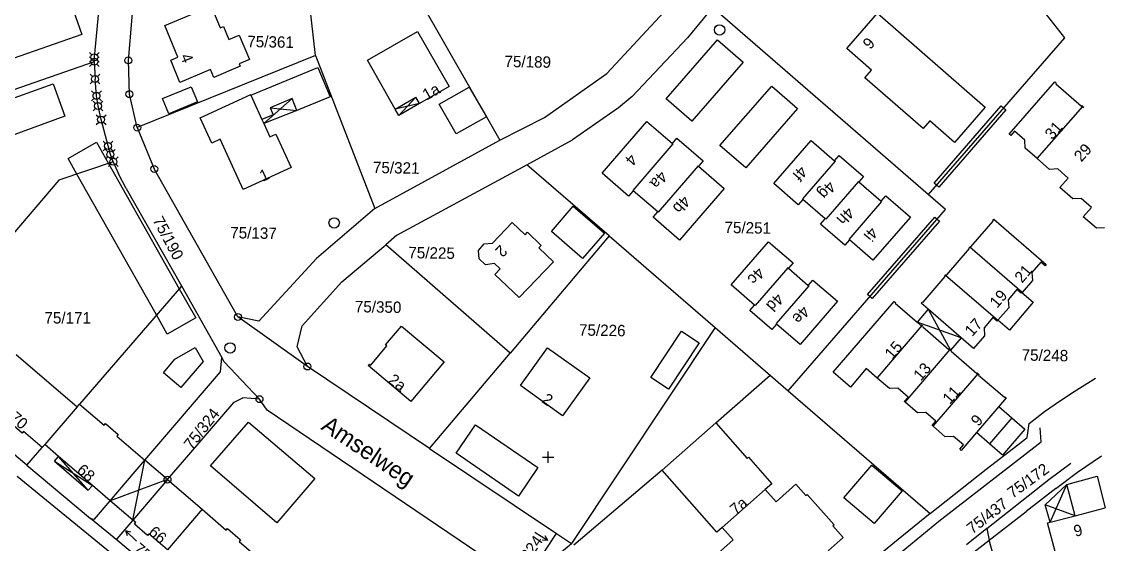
# Model space of a CAD drawing. Extents: x 4459903 to 4460398, y 5304124 to 5304562.
# Drawn here: x 4460207.5 to 4460397.9, y 5304284.7 to 5304376.6 of the extents above; entities that cross this region are included whole.
import ezdxf

# ---------------------------------------------------------------- set-up
doc = ezdxf.new("R2010")
doc.units = 0
doc.layers.get('0').update_dxf_attribs({"linetype": 'CONTINUOUS'})
for name, color, linetype in [('1', 7, 'CONTINUOUS'), ('10', 7, 'CONTINUOUS'), ('14', 7, 'CONTINUOUS'), ('15', 7, 'CONTINUOUS'), ('3', 7, 'CONTINUOUS'), ('4', 7, 'CONTINUOUS'), ('5', 7, 'CONTINUOUS'), ('6', 7, 'CONTINUOUS'), ('7', 7, 'CONTINUOUS')]:
    doc.layers.add(name, color=color, linetype=linetype)

# ---------------------------------------------------------------- blocks, each defined once
blk = doc.blocks.new('30')
at = {"color": 2}
for p, q in [((-0.86267, 0.86267), (-0.431335, 0.431335)), ((0.431335, 0.431335), (0.86267, 0.86267)), ((-0.86267, -0.86267), (-0.431335, -0.431335)), ((0.431335, -0.431335), (0.86267, -0.86267))]:
    blk.add_line(p, q, dxfattribs=at)
blk.add_circle((0, 0), 0.61, dxfattribs=at)
blk = doc.blocks.new('3')
at = {"color": 2}
blk.add_circle((0, 0), 0.917, dxfattribs=at)
blk = doc.blocks.new('10')
at = {"color": 2}
blk.add_circle((0, 0), 0.61, dxfattribs=at)
blk = doc.blocks.new('60')
at = {"color": 2}
for p in [(-2.599995, 0), (-0.799999, 0.449999), (-0.799999, -0.449999)]:
    blk.add_line(p, (0, 0), dxfattribs=at)
blk = doc.blocks.new('400')
at = {"color": 7}
for p, q in [((-1, 0), (0, 0)), ((0, 0), (0, 1)), ((0, 0), (1, 0)), ((0, -1), (0, 0))]:
    blk.add_line(p, q, dxfattribs=at)

msp = doc.modelspace()

# ---------------------------------------------------------------- linework, layer by layer
at = {"layer": '1', "color": 2}
msp.add_point((4460220.18, 5304369.54), dxfattribs=at)
at = {"layer": '10', "color": 30}
for p, q in [((4460386.62, 5304302.74), (4460386.47, 5304305.18)), ((4460368.65, 5304288.78), (4460386.62, 5304302.74)), ((4460388.01, 5304296.12), (4460391.85, 5304298.97)), ((4460206.69, 5304296.65), (4460223.05, 5304283.23)), ((4460377.07, 5304287.46), (4460388.01, 5304296.12)), ((4460358.72, 5304280.58), (4460368.65, 5304288.78))]:
    msp.add_line(p, q, dxfattribs=at)
at = {"layer": '3', "color": 7}
for p, q in [((4460272.75, 5304388.49), (4460291.47, 5304355.74)), ((4460220.24, 5304370.31), (4460221.45, 5304382.76)), ((4460226.22, 5304369.76), (4460227.3, 5304382.23)), ((4460259.09, 5304370.63), (4460258.04, 5304379.97)), ((4460310.32, 5304367.49), (4460321.92, 5304379.92)), ((4460328.89, 5304379.09), (4460324.48, 5304373.71)), ((4460366.8, 5304346.19), (4460328.89, 5304379.09)), ((4460386.85, 5304378.64), (4460390.72, 5304373.72)), ((4460314.74, 5304363.4), (4460324.48, 5304373.71)), ((4460390.72, 5304373.72), (4460366.8, 5304346.19)), ((4460220.22, 5304369.55), (4460220.24, 5304370.31)), ((4460259.09, 5304370.63), (4460227.76, 5304357.96)), ((4460259.09, 5304370.63), (4460269.52, 5304343.72)), ((4460220.18, 5304369.54), (4460194.2, 5304360.43)), ((4460220.18, 5304369.54), (4460220.22, 5304369.55)), ((4460220.22, 5304369.55), (4460220.35, 5304366.49)), ((4460226.39, 5304363.83), (4460226.22, 5304369.76)), ((4460220.61, 5304363.54), (4460220.35, 5304366.49)), ((4460299.37, 5304359.71), (4460310.32, 5304367.49)), ((4460220.88, 5304361.75), (4460220.61, 5304363.54)), ((4460227.76, 5304357.96), (4460226.39, 5304363.83)), ((4460314.74, 5304363.4), (4460312.35, 5304361.44)), ((4460221.42, 5304359.36), (4460220.88, 5304361.75)), ((4460312.35, 5304361.44), (4460304.29, 5304355.82)), ((4460222.63, 5304354.72), (4460221.42, 5304359.36)), ((4460291.47, 5304355.74), (4460299.37, 5304359.71)), ((4460227.76, 5304357.96), (4460230.75, 5304350.69)), ((4460269.52, 5304343.72), (4460291.47, 5304355.74)), ((4460296.23, 5304351.42), (4460304.29, 5304355.82)), ((4460223.05, 5304353.24), (4460222.63, 5304354.72)), ((4460223.55, 5304351.95), (4460223.05, 5304353.24)), ((4460223.55, 5304351.95), (4460213.99, 5304348.7)), ((4460223.55, 5304351.95), (4460224.47, 5304349.85)), ((4460273.41, 5304339.02), (4460296.23, 5304351.42)), ((4460310.71, 5304338.9), (4460296.23, 5304351.42)), ((4460225.81, 5304347.23), (4460224.47, 5304349.85)), ((4460245.47, 5304324.66), (4460230.75, 5304350.69)), ((4460213.99, 5304348.7), (4460196.55, 5304328.32)), ((4460225.81, 5304347.23), (4460235.57, 5304330.13)), ((4460369.81, 5304343.56), (4460366.8, 5304346.19)), ((4460269.52, 5304343.72), (4460259.27, 5304334.95)), ((4460342.17, 5304311.69), (4460369.81, 5304343.56)), ((4460273.41, 5304339.02), (4460271.46, 5304337.33)), ((4460310.71, 5304338.9), (4460293.3, 5304318.3)), ((4460310.71, 5304338.9), (4460329.34, 5304322.8)), ((4460263.71, 5304330.83), (4460271.46, 5304337.33)), ((4460293.3, 5304318.3), (4460271.46, 5304337.33)), ((4460249.14, 5304323.95), (4460259.27, 5304334.95)), ((4460256.76, 5304323.12), (4460263.71, 5304330.83)), ((4460235.52, 5304330.07), (4460217.63, 5304309.33)), ((4460235.52, 5304330.07), (4460235.57, 5304330.13)), ((4460235.57, 5304330.13), (4460242.66, 5304317.52)), ((4460249.14, 5304323.95), (4460245.47, 5304324.66)), ((4460257.68, 5304315.96), (4460245.47, 5304324.66)), ((4460255.9, 5304319.43), (4460256.76, 5304323.12)), ((4460329.34, 5304322.8), (4460304.07, 5304284.82)), ((4460329.34, 5304322.8), (4460342.17, 5304311.69)), ((4460257.68, 5304315.96), (4460255.9, 5304319.43)), ((4460242.4, 5304315), (4460242.66, 5304317.52)), ((4460243.03, 5304316.79), (4460242.66, 5304317.52)), ((4460279.12, 5304301.53), (4460293.3, 5304318.3)), ((4460208.36, 5304298.59), (4460186.67, 5304316.77)), ((4460243.03, 5304316.79), (4460249.26, 5304310.21)), ((4460279.12, 5304301.53), (4460257.68, 5304315.96)), ((4460229.12, 5304299.48), (4460242.4, 5304315)), ((4460392.43, 5304311.58), (4460396.18, 5304313.9)), ((4460342.17, 5304311.69), (4460367.11, 5304290.11)), ((4460389.84, 5304309.85), (4460392.43, 5304311.58)), ((4460236.86, 5304300.44), (4460244.79, 5304309.66)), ((4460244.79, 5304309.66), (4460246.35, 5304310.43)), ((4460249.26, 5304310.21), (4460246.35, 5304310.43)), ((4460250.61, 5304308.28), (4460249.26, 5304310.21)), ((4460387.23, 5304308.04), (4460389.84, 5304309.85)), ((4460295.62, 5304277.81), (4460250.61, 5304308.28)), ((4460384.54, 5304305.96), (4460387.23, 5304308.04)), ((4460384.16, 5304303.46), (4460384.54, 5304305.96)), ((4460208.36, 5304298.59), (4460211.05, 5304301.71)), ((4460376.98, 5304297.9), (4460382.54, 5304302.16)), ((4460382.54, 5304302.16), (4460384.16, 5304303.46)), ((4460233.09, 5304296.08), (4460236.86, 5304300.44)), ((4460279.12, 5304301.53), (4460301.43, 5304286.57)), ((4460393.04, 5304297.37), (4460397.25, 5304300.27)), ((4460208.36, 5304298.59), (4460219.57, 5304289.26)), ((4460233.09, 5304296.08), (4460229.12, 5304299.48)), ((4460367.11, 5304290.11), (4460376.98, 5304297.9)), ((4460389.2, 5304294.52), (4460393.04, 5304297.37)), ((4460389.2, 5304294.52), (4460383.98, 5304290.49)), ((4460220.24, 5304289.09), (4460223.03, 5304292.34)), ((4460227, 5304288.95), (4460223.03, 5304292.34)), ((4460377.52, 5304285.44), (4460383.98, 5304290.49)), ((4460219.57, 5304289.26), (4460220.24, 5304289.09)), ((4460224.36, 5304285.3), (4460219.57, 5304289.26)), ((4460227, 5304288.95), (4460224.17, 5304285.69)), ((4460367.11, 5304290.11), (4460360.57, 5304284.79)), ((4460295.62, 5304277.81), (4460301.43, 5304286.57)), ((4460301.43, 5304286.57), (4460304.07, 5304284.82)), ((4460377.07, 5304287.46), (4460373.5, 5304284.6)), ((4460377.07, 5304287.46), (4460377.52, 5304285.44)), ((4460224.36, 5304285.3), (4460224.17, 5304285.69)), ((4460240.52, 5304271.77), (4460224.36, 5304285.3)), ((4460295.62, 5304277.81), (4460304.07, 5304284.82)), ((4460360.57, 5304284.79), (4460353.61, 5304279.1)), ((4460374.89, 5304283.37), (4460377.52, 5304285.44)), ((4460386.38, 5304253.03), (4460377.52, 5304285.44))]:
    msp.add_line(p, q, dxfattribs=at)
at = {"layer": '5', "color": 1}
for p, q in [((4460214.63, 5304384.08), (4460218.05, 5304374.34)), ((4460232.64, 5304375.89), (4460240.76, 5304379.3)), ((4460240.76, 5304379.3), (4460242.33, 5304375.51)), ((4460352.47, 5304371.87), (4460357.86, 5304378.05)), ((4460357.86, 5304378.05), (4460376.82, 5304361.55)), ((4460218.05, 5304374.34), (4460205.94, 5304370.08)), ((4460234.93, 5304370.31), (4460232.64, 5304375.89)), ((4460242.33, 5304375.51), (4460242.91, 5304375.75)), ((4460242.91, 5304375.75), (4460243.86, 5304373.44)), ((4460243.86, 5304373.44), (4460245.71, 5304374.21)), ((4460245.71, 5304374.21), (4460247.51, 5304369.94)), ((4460268.21, 5304369.82), (4460277.05, 5304374.87)), ((4460277.05, 5304374.87), (4460282.61, 5304365.16)), ((4460320.74, 5304362.99), (4460329.73, 5304373.37)), ((4460329.73, 5304373.37), (4460334.25, 5304369.47)), ((4460233.65, 5304369.78), (4460234.93, 5304370.31)), ((4460356.84, 5304368.06), (4460352.47, 5304371.87)), ((4460235.25, 5304365.89), (4460233.65, 5304369.78)), ((4460245.86, 5304368.73), (4460241.22, 5304366.77)), ((4460247.51, 5304369.94), (4460245.68, 5304369.16)), ((4460245.68, 5304369.16), (4460245.86, 5304368.73)), ((4460247.76, 5304363.63), (4460259.51, 5304368.5)), ((4460259.51, 5304368.5), (4460261.66, 5304363.38)), ((4460273.12, 5304361.22), (4460268.21, 5304369.82)), ((4460334.25, 5304369.47), (4460325.27, 5304359.07)), ((4460240.63, 5304368.16), (4460235.25, 5304365.89)), ((4460241.22, 5304366.77), (4460240.63, 5304368.16)), ((4460355.65, 5304366.71), (4460356.84, 5304368.06)), ((4460365.9, 5304357.77), (4460355.65, 5304366.71)), ((4460195.12, 5304359.22), (4460213, 5304365.66)), ((4460213, 5304365.66), (4460215.05, 5304359.98)), ((4460232.22, 5304363.04), (4460237.27, 5304365.09)), ((4460237.27, 5304365.09), (4460238.34, 5304362.46)), ((4460282.61, 5304365.16), (4460277.39, 5304362.19)), ((4460280.84, 5304362.1), (4460286.12, 5304365.06)), ((4460286.12, 5304365.06), (4460289.13, 5304359.84)), ((4460330.19, 5304354.82), (4460339.29, 5304365.25)), ((4460339.29, 5304365.25), (4460343.8, 5304361.31)), ((4460381.04, 5304356.81), (4460389.04, 5304365.98)), ((4460389.04, 5304365.98), (4460389.3, 5304365.75)), ((4460389.3, 5304365.75), (4460389.22, 5304365.66)), ((4460389.22, 5304365.66), (4460393.72, 5304361.73)), ((4460233.3, 5304360.4), (4460232.22, 5304363.04)), ((4460238.81, 5304359.67), (4460247.72, 5304363.75)), ((4460247.72, 5304363.75), (4460247.76, 5304363.63)), ((4460247.76, 5304363.63), (4460249.69, 5304359.36)), ((4460254.98, 5304363.04), (4460251.14, 5304361.44)), ((4460255.84, 5304360.97), (4460254.98, 5304363.04)), ((4460261.66, 5304363.38), (4460255.84, 5304360.97)), ((4460325.27, 5304359.07), (4460320.74, 5304362.99)), ((4460238.34, 5304362.46), (4460233.3, 5304360.4)), ((4460251.14, 5304361.44), (4460251.66, 5304360.18)), ((4460273.77, 5304360.09), (4460273.12, 5304361.22)), ((4460277.39, 5304362.19), (4460273.77, 5304360.09)), ((4460283.84, 5304356.87), (4460280.84, 5304362.1)), ((4460343.8, 5304361.31), (4460334.73, 5304350.88)), ((4460367.81, 5304348.19), (4460379.61, 5304361.77)), ((4460380.43, 5304361.05), (4460368.63, 5304347.47)), ((4460376.82, 5304361.55), (4460371.42, 5304355.35)), ((4460379.61, 5304361.77), (4460380.02, 5304361.41)), ((4460380.02, 5304361.41), (4460380.43, 5304361.05)), ((4460385.94, 5304352.52), (4460393.96, 5304361.68)), ((4460393.72, 5304361.73), (4460393.8, 5304361.82)), ((4460393.8, 5304361.82), (4460393.96, 5304361.68)), ((4460393.96, 5304361.68), (4460394.12, 5304361.54)), ((4460394.12, 5304361.54), (4460394.04, 5304361.45)), ((4460215.05, 5304359.98), (4460198.68, 5304353.96)), ((4460240.86, 5304355.21), (4460238.81, 5304359.67)), ((4460251.66, 5304360.18), (4460249.69, 5304359.36)), ((4460249.69, 5304359.36), (4460250.01, 5304358.66)), ((4460289.13, 5304359.84), (4460283.84, 5304356.87)), ((4460309.5, 5304349.95), (4460317.32, 5304359.04)), ((4460317.32, 5304359.04), (4460321.84, 5304355.16)), ((4460367.08, 5304359.13), (4460365.9, 5304357.77)), ((4460371.42, 5304355.35), (4460367.08, 5304359.13)), ((4460250.01, 5304358.66), (4460251.1, 5304356.3)), ((4460381.95, 5304357.34), (4460381.3, 5304356.59)), ((4460383.76, 5304355.76), (4460381.95, 5304357.34)), ((4460215.6, 5304352.54), (4460220.6, 5304355.38)), ((4460220.6, 5304355.38), (4460222.7, 5304351.66)), ((4460242.35, 5304355.9), (4460240.86, 5304355.21)), ((4460246.4, 5304347.09), (4460242.35, 5304355.9)), ((4460251.1, 5304356.3), (4460252.11, 5304356.77)), ((4460252.11, 5304356.77), (4460254.81, 5304350.96)), ((4460321.92, 5304355.09), (4460314.87, 5304346.92)), ((4460321.84, 5304355.16), (4460322.63, 5304356.09)), ((4460321.84, 5304355.16), (4460321.92, 5304355.09)), ((4460322.63, 5304356.09), (4460327.26, 5304352.09)), ((4460339.63, 5304348.12), (4460346.2, 5304355.71)), ((4460346.2, 5304355.71), (4460350.34, 5304352.12)), ((4460381.3, 5304356.59), (4460381.04, 5304356.81)), ((4460383.86, 5304354.33), (4460383.76, 5304355.76)), ((4460334.73, 5304350.88), (4460330.19, 5304354.82)), ((4460385.94, 5304352.52), (4460383.86, 5304354.33)), ((4460217.16, 5304349.78), (4460215.6, 5304352.54)), ((4460222.7, 5304351.66), (4460235.14, 5304329.63)), ((4460326.36, 5304351.22), (4460319.32, 5304343.08)), ((4460326.44, 5304351.15), (4460326.36, 5304351.22)), ((4460327.26, 5304352.09), (4460326.44, 5304351.15)), ((4460350.42, 5304352.05), (4460344.69, 5304345.41)), ((4460350.34, 5304352.12), (4460351.16, 5304353.06)), ((4460350.34, 5304352.12), (4460350.42, 5304352.05)), ((4460351.16, 5304353.06), (4460355.42, 5304349.36)), ((4460388.13, 5304350.61), (4460385.94, 5304352.52)), ((4460231.16, 5304325.01), (4460217.16, 5304349.78)), ((4460254.81, 5304350.96), (4460246.4, 5304347.09)), ((4460314.14, 5304345.91), (4460309.5, 5304349.95)), ((4460326.44, 5304351.15), (4460330.95, 5304347.25)), ((4460355.42, 5304349.36), (4460354.61, 5304348.42)), ((4460389.58, 5304350.68), (4460388.13, 5304350.61)), ((4460391.4, 5304349.08), (4460389.58, 5304350.68)), ((4460343.95, 5304344.39), (4460339.63, 5304348.12)), ((4460354.53, 5304348.49), (4460348.77, 5304341.87)), ((4460354.61, 5304348.42), (4460354.53, 5304348.49)), ((4460354.61, 5304348.42), (4460358.52, 5304345.03)), ((4460368.22, 5304347.83), (4460367.81, 5304348.19)), ((4460368.63, 5304347.47), (4460368.22, 5304347.83)), ((4460389.95, 5304347.42), (4460391.4, 5304349.08)), ((4460392.23, 5304345.42), (4460389.95, 5304347.42)), ((4460314.95, 5304346.85), (4460314.14, 5304345.91)), ((4460314.87, 5304346.92), (4460314.95, 5304346.85)), ((4460319.24, 5304343.15), (4460314.95, 5304346.85)), ((4460330.95, 5304347.25), (4460323.1, 5304338.16)), ((4460358.52, 5304345.03), (4460359.33, 5304345.97)), ((4460359.33, 5304345.97), (4460363.65, 5304342.22)), ((4460393.65, 5304345.51), (4460392.23, 5304345.42)), ((4460395.5, 5304343.91), (4460393.65, 5304345.51)), ((4460300.55, 5304339.66), (4460304.39, 5304344.13)), ((4460304.39, 5304344.13), (4460309.89, 5304339.42)), ((4460344.77, 5304345.34), (4460343.95, 5304344.39)), ((4460344.69, 5304345.41), (4460344.77, 5304345.34)), ((4460348.69, 5304341.94), (4460344.77, 5304345.34)), ((4460358.6, 5304344.96), (4460352.86, 5304338.29)), ((4460358.52, 5304345.03), (4460358.6, 5304344.96)), ((4460394.05, 5304342.26), (4460395.5, 5304343.91)), ((4460318.43, 5304342.21), (4460319.24, 5304343.15)), ((4460323.1, 5304338.16), (4460318.43, 5304342.21)), ((4460319.32, 5304343.08), (4460319.24, 5304343.15)), ((4460347.87, 5304340.99), (4460348.69, 5304341.94)), ((4460348.77, 5304341.87), (4460348.69, 5304341.94)), ((4460356.12, 5304328.62), (4460367.93, 5304342.23)), ((4460363.65, 5304342.22), (4460357.08, 5304334.66)), ((4460367.93, 5304342.23), (4460368.35, 5304341.87)), ((4460368.35, 5304341.87), (4460368.77, 5304341.51)), ((4460378.13, 5304341.58), (4460378.35, 5304341.83)), ((4460378.35, 5304341.83), (4460387.54, 5304333.88)), ((4460396.35, 5304340.26), (4460394.05, 5304342.26)), ((4460290.19, 5304337.63), (4460293.68, 5304341.29)), ((4460293.68, 5304341.29), (4460295.95, 5304339.12)), ((4460352.13, 5304337.28), (4460347.87, 5304340.99)), ((4460368.77, 5304341.51), (4460356.96, 5304327.9)), ((4460374.3, 5304336.98), (4460378.22, 5304341.5)), ((4460378.22, 5304341.5), (4460378.13, 5304341.58)), ((4460397.79, 5304340.33), (4460396.35, 5304340.26)), ((4460295.95, 5304339.12), (4460296.36, 5304339.55)), ((4460296.36, 5304339.55), (4460298.77, 5304337.24)), ((4460306.04, 5304334.94), (4460300.55, 5304339.66)), ((4460309.89, 5304339.42), (4460306.04, 5304334.94)), ((4460332.14, 5304330.33), (4460338.73, 5304337.9)), ((4460338.73, 5304337.9), (4460343.03, 5304334.17)), ((4460352.94, 5304338.22), (4460352.13, 5304337.28)), ((4460352.86, 5304338.29), (4460352.94, 5304338.22)), ((4460357.08, 5304334.66), (4460352.94, 5304338.22)), ((4460287.73, 5304336.35), (4460288.72, 5304337.51)), ((4460287.84, 5304334.87), (4460287.73, 5304336.35)), ((4460288.72, 5304337.51), (4460290.19, 5304337.63)), ((4460298.77, 5304337.24), (4460298.35, 5304336.81)), ((4460298.35, 5304336.81), (4460300.91, 5304334.36)), ((4460370.06, 5304332.07), (4460374.03, 5304336.67)), ((4460373.94, 5304336.75), (4460374.08, 5304336.91)), ((4460374.03, 5304336.67), (4460373.94, 5304336.75)), ((4460374.08, 5304336.91), (4460374.21, 5304337.06)), ((4460383.29, 5304328.98), (4460374.08, 5304336.91)), ((4460374.21, 5304337.06), (4460374.3, 5304336.98)), ((4460288.95, 5304333.84), (4460287.84, 5304334.87)), ((4460300.91, 5304334.36), (4460294.9, 5304328.06)), ((4460343.03, 5304334.17), (4460342.22, 5304333.24)), ((4460386.57, 5304334.29), (4460385.02, 5304332.5)), ((4460387.32, 5304333.63), (4460386.57, 5304334.29)), ((4460290.55, 5304334.06), (4460288.95, 5304333.84)), ((4460291.55, 5304333.1), (4460290.55, 5304334.06)), ((4460290.63, 5304332.14), (4460291.55, 5304333.1)), ((4460342.14, 5304333.31), (4460336.35, 5304326.67)), ((4460342.22, 5304333.24), (4460342.14, 5304333.31)), ((4460342.22, 5304333.24), (4460345.71, 5304330.21)), ((4460385.02, 5304332.5), (4460385.1, 5304331.08)), ((4460387.54, 5304333.88), (4460387.32, 5304333.63)), ((4460294.9, 5304328.06), (4460290.63, 5304332.14)), ((4460336.27, 5304326.74), (4460332.14, 5304330.33)), ((4460345.71, 5304330.21), (4460346.53, 5304331.15)), ((4460346.53, 5304331.15), (4460350.82, 5304327.43)), ((4460365.88, 5304327.26), (4460369.79, 5304331.76)), ((4460369.7, 5304331.84), (4460369.83, 5304331.99)), ((4460369.79, 5304331.76), (4460369.7, 5304331.84)), ((4460369.83, 5304331.99), (4460369.97, 5304332.15)), ((4460369.83, 5304331.99), (4460379.05, 5304324.08)), ((4460369.97, 5304332.15), (4460370.06, 5304332.07)), ((4460385.1, 5304331.08), (4460383.29, 5304328.98)), ((4460235.14, 5304329.63), (4460238.05, 5304324.49)), ((4460345.79, 5304330.14), (4460340.04, 5304323.49)), ((4460345.71, 5304330.21), (4460345.79, 5304330.14)), ((4460356.54, 5304328.26), (4460356.12, 5304328.62)), ((4460382.39, 5304329.48), (4460380.85, 5304327.69)), ((4460383.15, 5304328.82), (4460382.39, 5304329.48)), ((4460383.26, 5304328.94), (4460383.15, 5304328.82)), ((4460383.29, 5304328.98), (4460383.26, 5304328.94)), ((4460383.26, 5304328.94), (4460385.24, 5304327.24)), ((4460335.46, 5304325.8), (4460336.27, 5304326.74)), ((4460336.35, 5304326.67), (4460336.27, 5304326.74)), ((4460350.82, 5304327.43), (4460344.26, 5304319.84)), ((4460350.09, 5304314.95), (4460360.8, 5304327.39)), ((4460356.96, 5304327.9), (4460356.54, 5304328.26)), ((4460360.8, 5304327.39), (4460361.05, 5304327.18)), ((4460361.05, 5304327.18), (4460360.97, 5304327.08)), ((4460360.97, 5304327.08), (4460364.82, 5304323.77)), ((4460365.57, 5304327.08), (4460365.79, 5304327.34)), ((4460366.76, 5304326.05), (4460365.57, 5304327.08)), ((4460365.79, 5304327.34), (4460365.88, 5304327.26)), ((4460380.85, 5304327.69), (4460380.95, 5304326.26)), ((4460385.24, 5304327.24), (4460381.05, 5304322.37)), ((4460233.05, 5304321.66), (4460231.16, 5304325.01)), ((4460339.3, 5304322.47), (4460335.46, 5304325.8)), ((4460372.61, 5304321.02), (4460366.76, 5304326.05)), ((4460378.14, 5304324.57), (4460376.6, 5304322.77)), ((4460378.91, 5304323.91), (4460378.14, 5304324.57)), ((4460380.95, 5304326.26), (4460379.05, 5304324.08)), ((4460238.05, 5304324.49), (4460233.05, 5304321.66)), ((4460271.43, 5304319.75), (4460274.23, 5304323.07)), ((4460274.23, 5304323.07), (4460281.72, 5304316.75)), ((4460340.12, 5304323.42), (4460339.3, 5304322.47)), ((4460340.04, 5304323.49), (4460340.12, 5304323.42)), ((4460344.26, 5304319.84), (4460340.12, 5304323.42)), ((4460357.81, 5304313.93), (4460365.74, 5304323.14)), ((4460364.82, 5304323.77), (4460365.51, 5304323.18)), ((4460365.51, 5304323.18), (4460365.59, 5304323.27)), ((4460365.59, 5304323.27), (4460365.74, 5304323.14)), ((4460365.74, 5304323.14), (4460365.9, 5304323)), ((4460365.9, 5304323), (4460365.82, 5304322.91)), ((4460365.82, 5304322.91), (4460370.4, 5304318.97)), ((4460376.6, 5304322.77), (4460376.68, 5304321.33)), ((4460379.05, 5304324.08), (4460378.91, 5304323.91)), ((4460381.05, 5304322.37), (4460379.05, 5304324.08)), ((4460318.03, 5304314.02), (4460323.44, 5304322.18)), ((4460323.44, 5304322.18), (4460326.51, 5304320.14)), ((4460374.77, 5304319.14), (4460372.61, 5304321.02)), ((4460376.68, 5304321.33), (4460374.77, 5304319.14)), ((4460234.4, 5304317.25), (4460237.94, 5304319.27)), ((4460237.94, 5304319.27), (4460239.35, 5304316.83)), ((4460268.8, 5304316.18), (4460271.66, 5304319.56)), ((4460271.66, 5304319.56), (4460271.43, 5304319.75)), ((4460295.11, 5304312.6), (4460299.86, 5304319.26)), ((4460299.86, 5304319.26), (4460307.29, 5304313.97)), ((4460326.51, 5304320.14), (4460321.13, 5304311.97)), ((4460362.73, 5304309.68), (4460370.64, 5304318.92)), ((4460370.4, 5304318.97), (4460370.48, 5304319.06)), ((4460370.48, 5304319.06), (4460370.64, 5304318.92)), ((4460370.64, 5304318.92), (4460370.73, 5304318.85)), ((4460370.73, 5304318.85), (4460370.88, 5304318.72)), ((4460206.46, 5304318.09), (4460217.21, 5304308.85)), ((4460232.37, 5304314.87), (4460234.4, 5304317.25)), ((4460370.88, 5304318.72), (4460370.8, 5304318.63)), ((4460370.8, 5304318.63), (4460375.33, 5304314.73)), ((4460239.35, 5304316.83), (4460235.44, 5304312.25)), ((4460268.36, 5304316.12), (4460268.57, 5304316.38)), ((4460275.84, 5304309.8), (4460268.36, 5304316.12)), ((4460268.57, 5304316.38), (4460268.8, 5304316.18)), ((4460281.72, 5304316.75), (4460275.84, 5304309.8)), ((4460355.91, 5304315.58), (4460353.12, 5304312.35)), ((4460357.81, 5304313.93), (4460355.91, 5304315.58)), ((4460235.44, 5304312.25), (4460232.37, 5304314.87)), ((4460307.29, 5304313.97), (4460302.53, 5304307.3)), ((4460321.13, 5304311.97), (4460318.03, 5304314.02)), ((4460353.12, 5304312.35), (4460350.09, 5304314.95)), ((4460359.96, 5304312.08), (4460357.81, 5304313.93)), ((4460367.64, 5304305.44), (4460375.56, 5304314.69)), ((4460375.33, 5304314.73), (4460375.41, 5304314.82)), ((4460375.41, 5304314.82), (4460375.56, 5304314.69)), ((4460375.56, 5304314.69), (4460375.73, 5304314.55)), ((4460375.73, 5304314.55), (4460375.65, 5304314.46)), ((4460375.65, 5304314.46), (4460380.17, 5304310.56)), ((4460302.53, 5304307.3), (4460295.11, 5304312.6)), ((4460361.43, 5304312.13), (4460359.96, 5304312.08)), ((4460363.24, 5304310.58), (4460361.43, 5304312.13)), ((4460217.21, 5304308.85), (4460217.63, 5304309.33)), ((4460217.63, 5304309.33), (4460221.93, 5304305.64)), ((4460362.58, 5304309.81), (4460363.24, 5304310.58)), ((4460362.73, 5304309.68), (4460362.58, 5304309.81)), ((4460364.91, 5304307.81), (4460362.73, 5304309.68)), ((4460380.51, 5304310.43), (4460379.21, 5304308.92)), ((4460380.17, 5304310.56), (4460380.25, 5304310.65)), ((4460380.25, 5304310.65), (4460380.51, 5304310.43)), ((4460217.21, 5304308.85), (4460211.51, 5304302.24)), ((4460366.37, 5304307.86), (4460364.91, 5304307.81)), ((4460368.14, 5304306.33), (4460366.37, 5304307.86)), ((4460379.21, 5304308.92), (4460375.3, 5304304.37)), ((4460379.21, 5304308.92), (4460381.49, 5304306.93)), ((4460207.55, 5304304.25), (4460205.15, 5304306.32)), ((4460221.93, 5304305.64), (4460222.17, 5304305.92)), ((4460222.17, 5304305.92), (4460224.41, 5304304.01)), ((4460240.66, 5304298.48), (4460247.32, 5304306.19)), ((4460247.32, 5304306.19), (4460258.97, 5304296.27)), ((4460283.8, 5304300.72), (4460287.2, 5304305.69)), ((4460287.2, 5304305.69), (4460298.19, 5304298.18)), ((4460320.04, 5304297.76), (4460329.46, 5304306.05)), ((4460329.46, 5304306.05), (4460334.96, 5304299.8)), ((4460367.49, 5304305.57), (4460368.14, 5304306.33)), ((4460367.64, 5304305.44), (4460367.49, 5304305.57)), ((4460381.49, 5304306.93), (4460377.58, 5304302.37)), ((4460381.49, 5304306.93), (4460383.77, 5304304.93)), ((4460207.79, 5304304.53), (4460207.55, 5304304.25)), ((4460211.05, 5304301.71), (4460207.79, 5304304.53)), ((4460224.41, 5304304.01), (4460224.17, 5304303.73)), ((4460224.17, 5304303.73), (4460229.12, 5304299.48)), ((4460369.76, 5304303.62), (4460367.64, 5304305.44)), ((4460371.22, 5304303.67), (4460369.76, 5304303.62)), ((4460372.97, 5304302.16), (4460371.22, 5304303.67)), ((4460375.3, 5304304.37), (4460372.56, 5304301.2)), ((4460377.58, 5304302.37), (4460375.3, 5304304.37)), ((4460383.77, 5304304.93), (4460379.86, 5304300.38)), ((4460211.51, 5304302.24), (4460211.05, 5304301.71)), ((4460213.95, 5304300.14), (4460211.51, 5304302.24)), ((4460372.32, 5304301.41), (4460372.97, 5304302.16)), ((4460379.86, 5304300.38), (4460377.58, 5304302.37)), ((4460219.89, 5304295.04), (4460213.95, 5304300.14)), ((4460294.78, 5304293.16), (4460283.8, 5304300.72)), ((4460334.96, 5304299.8), (4460335.18, 5304300)), ((4460335.18, 5304300), (4460339.29, 5304295.33)), ((4460372.56, 5304301.2), (4460372.32, 5304301.41)), ((4460223.03, 5304292.34), (4460229.12, 5304299.48)), ((4460252.32, 5304288.5), (4460240.66, 5304298.48)), ((4460298.19, 5304298.18), (4460294.78, 5304293.16)), ((4460351.97, 5304292.86), (4460356.88, 5304298.61)), ((4460356.88, 5304298.61), (4460362.19, 5304294.08)), ((4460233.09, 5304296.08), (4460227, 5304288.95)), ((4460233.09, 5304296.08), (4460239.16, 5304290.85)), ((4460258.97, 5304296.27), (4460252.32, 5304288.5)), ((4460329.64, 5304286.85), (4460320.04, 5304297.76)), ((4460391.13, 5304295.24), (4460396.46, 5304296.65)), ((4460396.46, 5304296.65), (4460397.92, 5304291.14)), ((4460223.03, 5304292.34), (4460219.89, 5304295.04)), ((4460330.59, 5304287.68), (4460338.15, 5304294.33)), ((4460339.29, 5304295.33), (4460338.15, 5304294.33)), ((4460338.15, 5304294.33), (4460340.07, 5304292.19)), ((4460340.07, 5304292.19), (4460343.53, 5304295.29)), ((4460343.53, 5304295.29), (4460345.3, 5304293.28)), ((4460362.19, 5304294.08), (4460357.29, 5304288.33)), ((4460392.6, 5304289.73), (4460391.13, 5304295.24)), ((4460345.3, 5304293.28), (4460345.52, 5304293.48)), ((4460345.52, 5304293.48), (4460350.26, 5304288.12)), ((4460357.29, 5304288.33), (4460351.97, 5304292.86)), ((4460239.16, 5304290.85), (4460233.1, 5304283.71)), ((4460239.16, 5304290.85), (4460243.41, 5304287.19)), ((4460392.6, 5304289.73), (4460397.92, 5304291.14)), ((4460227.5, 5304288.52), (4460227, 5304288.95)), ((4460227.26, 5304288.24), (4460227.5, 5304288.52)), ((4460387.76, 5304288.45), (4460388.22, 5304288.57)), ((4460389.32, 5304282.55), (4460387.76, 5304288.45)), ((4460388.22, 5304288.57), (4460392.6, 5304289.73)), ((4460229.57, 5304286.25), (4460227.26, 5304288.24)), ((4460229.81, 5304286.53), (4460229.57, 5304286.25)), ((4460233.1, 5304283.71), (4460229.81, 5304286.53)), ((4460243.41, 5304287.19), (4460243.64, 5304287.45)), ((4460243.64, 5304287.45), (4460245.92, 5304285.49)), ((4460330.59, 5304287.68), (4460329.64, 5304286.85)), ((4460332.53, 5304285.47), (4460330.59, 5304287.68)), ((4460350.26, 5304288.12), (4460350.05, 5304287.94)), ((4460350.05, 5304287.94), (4460351.83, 5304285.9)), ((4460245.92, 5304285.49), (4460245.68, 5304285.22)), ((4460245.68, 5304285.22), (4460249.98, 5304281.52)), ((4460328.7, 5304282.1), (4460332.53, 5304285.47)), ((4460351.83, 5304285.9), (4460349.19, 5304283.58))]:
    msp.add_line(p, q, dxfattribs=at)
at = {"layer": '6', "color": 1}
for p, q in [((4460254.98, 5304363.04), (4460250.01, 5304358.66)), ((4460273.12, 5304361.22), (4460276.75, 5304363.32)), ((4460273.77, 5304360.09), (4460276.75, 5304363.32)), ((4460277.39, 5304362.19), (4460276.75, 5304363.32)), ((4460255.84, 5304360.97), (4460250.01, 5304358.66)), ((4460251.14, 5304361.44), (4460255.84, 5304360.97)), ((4460277.39, 5304362.19), (4460273.12, 5304361.22)), ((4460366.76, 5304326.05), (4460364.82, 5304323.77)), ((4460366.76, 5304326.05), (4460370.73, 5304318.85)), ((4460372.61, 5304321.02), (4460364.82, 5304323.77)), ((4460372.61, 5304321.02), (4460370.73, 5304318.85)), ((4460329.46, 5304306.05), (4460338.99, 5304314.44)), ((4460213.23, 5304299.3), (4460213.95, 5304300.14)), ((4460219.17, 5304294.2), (4460213.95, 5304300.14)), ((4460213.23, 5304299.3), (4460219.89, 5304295.04)), ((4460213.23, 5304299.3), (4460219.17, 5304294.2)), ((4460227, 5304288.95), (4460229.12, 5304299.48)), ((4460233.09, 5304296.08), (4460223.03, 5304292.34)), ((4460320.04, 5304297.76), (4460304.49, 5304284.54)), ((4460219.17, 5304294.2), (4460219.89, 5304295.04)), ((4460391.13, 5304295.24), (4460387.36, 5304291.62)), ((4460388.22, 5304288.57), (4460391.13, 5304295.24)), ((4460388.22, 5304288.57), (4460387.36, 5304291.62)), ((4460392.6, 5304289.73), (4460387.36, 5304291.62))]:
    msp.add_line(p, q, dxfattribs=at)

# ---------------------------------------------------------------- block references
at = {"layer": '1'}
for name, p in [('3', (4460330.13, 5304375.12)), ('30', (4460220.22, 5304369.55)), ('30', (4460220.24, 5304370.31)), ('10', (4460226.22, 5304369.76)), ('30', (4460220.35, 5304366.49)), ('30', (4460220.61, 5304363.54)), ('10', (4460226.39, 5304363.83)), ('30', (4460220.88, 5304361.75)), ('30', (4460221.42, 5304359.36)), ('10', (4460227.76, 5304357.96)), ('30', (4460222.63, 5304354.72)), ('30', (4460223.05, 5304353.24)), ('30', (4460223.55, 5304351.95)), ('10', (4460230.75, 5304350.69)), ('3', (4460262.38, 5304341.19)), ('10', (4460245.47, 5304324.66)), ('3', (4460244.08, 5304319.22)), ('10', (4460257.68, 5304315.96)), ('10', (4460249.26, 5304310.21)), ('10', (4460249.26, 5304310.21)), ('10', (4460233.09, 5304296.08))]:
    msp.add_blockref(name, p, dxfattribs=at)
at = {"layer": '15'}
msp.add_blockref('400', (4460300, 5304300), dxfattribs=at)
at = {"layer": '4', "rotation": 136.390557}
msp.add_blockref('60', (4460225.77, 5304287.06), dxfattribs=at)
at = {"layer": '4', "xscale": 0.999998, "yscale": 0.999998, "rotation": 327.265223}
msp.add_blockref('60', (4460299.85, 5304285.43), dxfattribs=at)

# ---------------------------------------------------------------- texts
at = {"layer": '14', "color": 7}
msp.add_text('Amselweg', height=3, rotation=326, dxfattribs=at).set_placement((4460259.9, 5304305))
at = {"layer": '4', "color": 2}
for s, rotation, p in [('75/361', 359, (4460247.1, 5304372.1)), ('75/189', 359, (4460292.3, 5304368.6)), ('75/321', 359, (4460269.18, 5304349.96)), ('75/190', 298, (4460230.41, 5304341.69)), ('75/137', 359, (4460244.1, 5304338.5)), ('75/251', 359, (4460330.97, 5304339.42)), ('75/251', 359, (4460330.97, 5304339.42)), ('75/225', 359, (4460275.4, 5304335)), ('75/350', 359, (4460266, 5304325.5)), ('75/226', 359, (4460305.4, 5304321.4)), ('75/248', 359, (4460383.2, 5304317)), ('75/324', 52, (4460237.35, 5304301.17)), ('75/172', 36, (4460381.61, 5304292.68)), ('75/437', 38, (4460374.55, 5304286.41)), ('75/345', 319, (4460226.92, 5304283.62)), ('75/224', 55, (4460294.48, 5304278.64))]:
    msp.add_text(s, height=2, rotation=rotation, dxfattribs=at).set_placement(p)
msp.add_text('75/171', height=2, dxfattribs=at).set_placement((4460211.46, 5304323.51))
at = {"layer": '7', "color": 1}
for s, rotation, p in [('6', 228, (4460356.1, 5304374)), ('4', 292, (4460235.3, 5304370.5)), ('1a', 29, (4460278.6, 5304362.69)), ('31', 49, (4460388.6, 5304355.7)), ('29', 48, (4460393.7, 5304351.8)), ('4', 229, (4460314.34, 5304353.5)), ('4', 229, (4460314.34, 5304353.5)), ('1', 24, (4460249.8, 5304348.4)), ('4a', 229, (4460319.67, 5304350.51)), ('4a', 229, (4460319.67, 5304350.51)), ('4f', 229, (4460344.24, 5304351.37)), ('4f', 229, (4460344.24, 5304351.37)), ('4g', 229, (4460349.24, 5304348.71)), ('4g', 229, (4460349.24, 5304348.71)), ('4b', 228, (4460323.72, 5304346.16)), ('4b', 228, (4460323.72, 5304346.16)), ('4h', 227, (4460352.57, 5304344.13)), ('4h', 227, (4460352.57, 5304344.13)), ('4i', 230, (4460356.63, 5304340.64)), ('4i', 230, (4460356.63, 5304340.64)), ('2', 226, (4460291.58, 5304337.46)), ('4c', 228, (4460336.76, 5304333.57)), ('4c', 228, (4460336.76, 5304333.57)), ('21', 50, (4460383.3, 5304330.5)), ('4d', 228, (4460340.13, 5304328.99)), ('4d', 228, (4460340.13, 5304328.99)), ('19', 49, (4460378.9, 5304326.1)), ('4e', 230, (4460344.64, 5304326.77)), ('4e', 230, (4460344.64, 5304326.77)), ('17', 48, (4460374.5, 5304321.1)), ('15', 49, (4460360.46, 5304317.08)), ('13', 49, (4460365.5, 5304313.3)), ('2a', 323, (4460271.71, 5304313.24)), ('11', 48, (4460370.6, 5304309.2)), ('2', 324, (4460298.7, 5304309.8)), ('70', 319, (4460205.2, 5304306.7)), ('9', 49, (4460375.6, 5304305.3)), ('68', 319, (4460217, 5304297.5)), ('7a', 41, (4460333, 5304289.73)), ('66', 319, (4460229.6, 5304286.6)), ('6', 194, (4460393.6, 5304288.3))]:
    msp.add_text(s, height=2, rotation=rotation, dxfattribs=at).set_placement(p)

doc.saveas('drawing.dxf')
